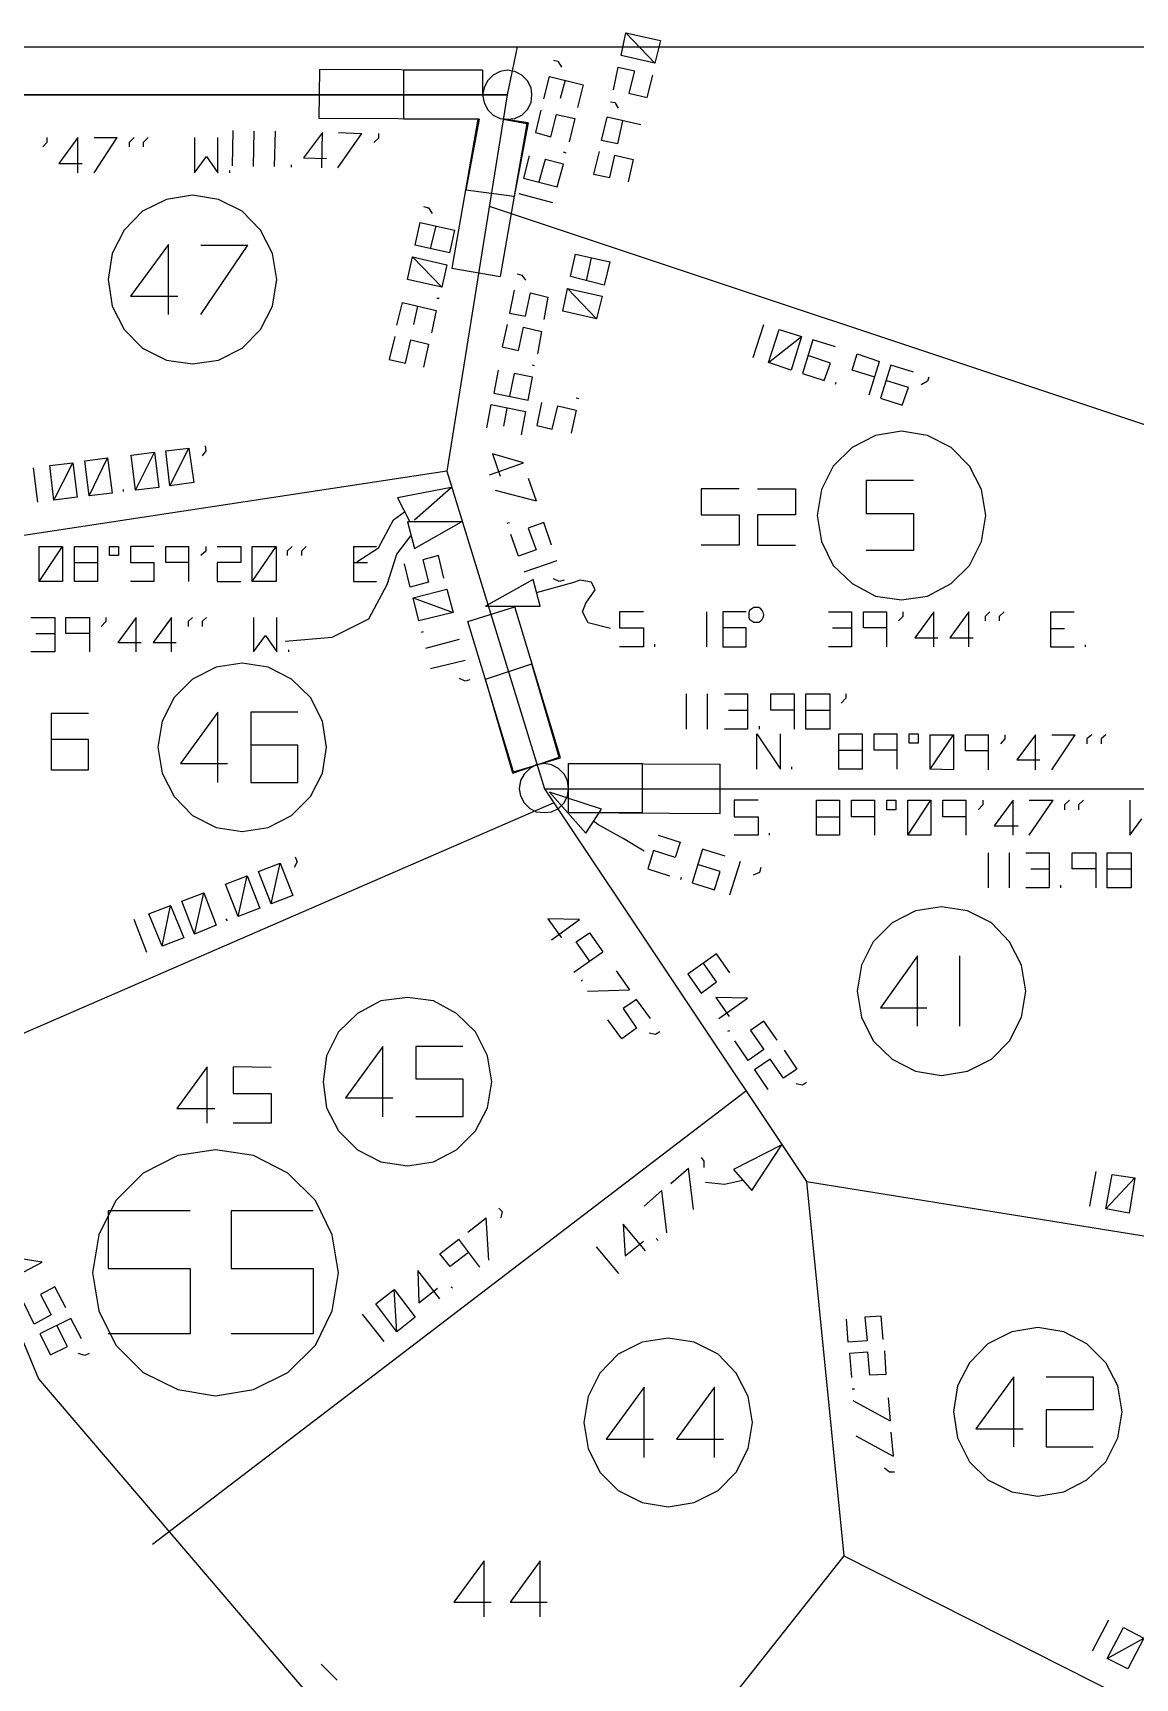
# Model space of a CAD drawing. Extents: x 1.49 to 9.44, y 2.38 to 6.36.
# Drawn here: x 2.299 to 3.867, y 4.013 to 6.355 of the extents above; entities that cross this region are included whole.
import ezdxf

# ---------------------------------------------------------------- set-up
doc = ezdxf.new("R2010")
doc.units = 0
doc.layers.get('0').update_dxf_attribs({"linetype": 'CONTINUOUS'})
for name, color, linetype in [('DIMENSIONS', 2, 'CONTINUOUS'), ('LOT-NOS', 1, 'CONTINUOUS'), ('LOTS', 3, 'CONTINUOUS'), ('PARCEL-NOS', 7, 'CONTINUOUS'), ('STREETS', 6, 'CONTINUOUS')]:
    doc.layers.add(name, color=color, linetype=linetype)

msp = doc.modelspace()

# ---------------------------------------------------------------- linework, layer by layer
msp.add_line((1.517, 6.335), (7.024, 6.335))
at = {"layer": 'DIMENSIONS'}
for p, q in [((3.136, 6.323), (3.143, 6.355)), ((3.143, 6.355), (3.192, 6.344)), ((3.184, 6.312), (3.143, 6.355)), ((3.192, 6.344), (3.184, 6.312)), ((3.04, 6.316), (3.046, 6.315)), ((3.046, 6.315), (3.051, 6.306)), ((3.125, 6.274), (3.132, 6.306)), ((3.132, 6.306), (3.155, 6.301)), ((3.184, 6.312), (3.136, 6.323)), ((3.155, 6.301), (3.147, 6.269)), ((3.026, 6.261), (3.034, 6.293)), ((3.034, 6.293), (3.082, 6.281)), ((3.05, 6.262), (3.057, 6.288)), ((3.082, 6.281), (3.074, 6.249)), ((3.173, 6.263), (3.181, 6.295)), ((3.121, 6.257), (3.127, 6.256)), ((3.127, 6.256), (3.132, 6.248)), ((3.147, 6.269), (3.173, 6.263)), ((3.022, 6.245), (3.014, 6.213)), ((3.036, 6.207), (3.044, 6.239)), ((3.044, 6.239), (3.07, 6.233)), ((3.07, 6.233), (3.062, 6.2)), ((3.108, 6.202), (3.116, 6.235)), ((3.164, 6.224), (3.116, 6.235)), ((3.138, 6.23), (3.131, 6.197)), ((2.583, 6.166), (2.584, 6.216)), ((2.613, 6.165), (2.614, 6.215)), ((2.643, 6.165), (2.644, 6.215)), ((2.711, 6.213), (2.684, 6.177)), ((2.71, 6.163), (2.711, 6.213)), ((2.733, 6.163), (2.767, 6.212)), ((2.734, 6.213), (2.767, 6.212)), ((2.791, 6.212), (2.791, 6.205)), ((3.014, 6.213), (3.036, 6.207)), ((2.319, 6.199), (2.313, 6.193)), ((2.319, 6.206), (2.319, 6.199)), ((2.363, 6.206), (2.336, 6.169)), ((2.363, 6.156), (2.363, 6.206)), ((2.386, 6.206), (2.419, 6.206)), ((2.386, 6.156), (2.419, 6.206)), ((2.443, 6.206), (2.436, 6.199)), ((2.436, 6.199), (2.436, 6.193)), ((2.463, 6.206), (2.456, 6.199)), ((2.456, 6.199), (2.456, 6.193)), ((2.529, 6.206), (2.529, 6.156)), ((2.562, 6.156), (2.562, 6.206)), ((2.791, 6.205), (2.784, 6.199)), ((3.058, 6.184), (3.054, 6.185)), ((3.105, 6.186), (3.097, 6.154)), ((3.131, 6.197), (3.108, 6.202)), ((2.336, 6.169), (2.369, 6.169)), ((2.529, 6.156), (2.546, 6.179)), ((2.546, 6.179), (2.562, 6.156)), ((2.667, 6.164), (2.667, 6.167)), ((2.684, 6.177), (2.717, 6.176)), ((3.005, 6.18), (2.997, 6.148)), ((3.028, 6.175), (3.019, 6.143)), ((3.054, 6.168), (3.028, 6.175)), ((3.045, 6.136), (3.054, 6.168)), ((3.12, 6.149), (3.127, 6.181)), ((3.127, 6.181), (3.153, 6.175)), ((3.153, 6.175), (3.146, 6.143)), ((2.579, 6.156), (2.579, 6.159)), ((2.997, 6.148), (3.045, 6.136)), ((3.097, 6.154), (3.12, 6.149)), ((3.039, 6.113), (2.991, 6.126)), ((2.855, 6.108), (2.862, 6.106)), ((2.862, 6.106), (2.867, 6.098)), ((2.843, 6.053), (2.85, 6.085)), ((2.85, 6.085), (2.899, 6.074)), ((2.865, 6.048), (2.873, 6.08)), ((2.899, 6.074), (2.892, 6.042)), ((2.892, 6.042), (2.843, 6.053)), ((2.832, 6.004), (2.839, 6.036)), ((2.839, 6.036), (2.888, 6.025)), ((2.881, 5.993), (2.839, 6.036)), ((2.888, 6.025), (2.881, 5.993)), ((3.064, 6.008), (3.071, 6.04)), ((3.071, 6.04), (3.12, 6.029)), ((3.087, 6.002), (3.094, 6.035)), ((3.12, 6.029), (3.112, 5.996)), ((2.881, 5.993), (2.832, 6.004)), ((2.988, 6.012), (2.995, 6.01)), ((2.995, 6.01), (3, 6.003)), ((3.112, 5.996), (3.064, 6.008)), ((2.877, 5.977), (2.874, 5.977)), ((2.984, 5.989), (2.977, 5.956)), ((3, 5.952), (3.007, 5.985)), ((3.007, 5.985), (3.032, 5.979)), ((3.032, 5.979), (3.026, 5.947)), ((3.053, 5.959), (3.06, 5.991)), ((3.06, 5.991), (3.109, 5.98)), ((3.101, 5.948), (3.06, 5.991)), ((3.109, 5.98), (3.101, 5.948)), ((2.817, 5.939), (2.825, 5.971)), ((2.825, 5.971), (2.873, 5.96)), ((2.841, 5.94), (2.847, 5.966)), ((2.873, 5.96), (2.866, 5.928)), ((2.977, 5.956), (3, 5.952)), ((3.101, 5.948), (3.053, 5.959)), ((2.974, 5.94), (2.967, 5.908)), ((2.99, 5.903), (2.997, 5.936)), ((2.997, 5.936), (3.023, 5.93)), ((3.023, 5.93), (3.017, 5.898)), ((3.324, 5.893), (3.339, 5.94)), ((3.346, 5.886), (3.361, 5.933)), ((3.361, 5.933), (3.393, 5.923)), ((2.814, 5.923), (2.806, 5.89)), ((2.829, 5.885), (2.837, 5.918)), ((2.837, 5.918), (2.862, 5.912)), ((2.862, 5.912), (2.855, 5.879)), ((2.967, 5.908), (2.99, 5.903)), ((3.346, 5.886), (3.393, 5.923)), ((3.393, 5.923), (3.378, 5.875)), ((3.409, 5.918), (3.394, 5.87)), ((3.441, 5.908), (3.409, 5.918)), ((2.806, 5.89), (2.829, 5.885)), ((3.013, 5.881), (3.01, 5.882)), ((3.378, 5.875), (3.346, 5.886)), ((3.434, 5.885), (3.402, 5.896)), ((3.425, 5.86), (3.434, 5.885)), ((3.465, 5.875), (3.472, 5.898)), ((3.472, 5.898), (3.504, 5.887)), ((3.489, 5.84), (3.504, 5.887)), ((3.52, 5.882), (3.505, 5.835)), ((3.552, 5.872), (3.52, 5.882)), ((2.961, 5.875), (2.955, 5.842)), ((2.984, 5.87), (2.977, 5.838)), ((3.01, 5.865), (2.984, 5.87)), ((3.004, 5.832), (3.01, 5.865)), ((3.394, 5.87), (3.425, 5.86)), ((3.441, 5.855), (3.442, 5.858)), ((3.497, 5.865), (3.465, 5.875)), ((3.545, 5.85), (3.513, 5.86)), ((3.572, 5.859), (3.563, 5.854)), ((3.574, 5.865), (3.572, 5.859)), ((2.955, 5.842), (3.004, 5.832)), ((3.076, 5.834), (3.072, 5.835)), ((3.505, 5.835), (3.536, 5.825)), ((3.536, 5.825), (3.545, 5.85)), ((2.945, 5.793), (2.951, 5.826)), ((2.951, 5.826), (3, 5.816)), ((2.969, 5.795), (2.974, 5.821)), ((3, 5.816), (2.994, 5.783)), ((3.023, 5.829), (3.016, 5.796)), ((3.038, 5.791), (3.046, 5.824)), ((3.046, 5.824), (3.072, 5.818)), ((3.072, 5.818), (3.065, 5.785)), ((3.016, 5.796), (3.038, 5.791)), ((2.488, 5.76), (2.521, 5.764)), ((2.494, 5.71), (2.521, 5.764)), ((2.521, 5.764), (2.528, 5.715)), ((2.544, 5.767), (2.545, 5.76)), ((2.323, 5.739), (2.356, 5.743)), ((2.329, 5.69), (2.323, 5.739)), ((2.329, 5.69), (2.356, 5.743)), ((2.356, 5.743), (2.362, 5.694)), ((2.373, 5.746), (2.405, 5.75)), ((2.379, 5.696), (2.373, 5.746)), ((2.379, 5.696), (2.405, 5.75)), ((2.405, 5.75), (2.412, 5.7)), ((2.439, 5.754), (2.472, 5.758)), ((2.445, 5.704), (2.439, 5.754)), ((2.445, 5.704), (2.472, 5.758)), ((2.472, 5.758), (2.478, 5.708)), ((2.494, 5.71), (2.488, 5.76)), ((2.545, 5.76), (2.54, 5.753)), ((2.949, 5.726), (2.997, 5.743)), ((2.997, 5.743), (2.953, 5.756)), ((2.953, 5.756), (2.964, 5.724)), ((2.306, 5.687), (2.3, 5.736)), ((2.528, 5.715), (2.494, 5.71)), ((3.004, 5.721), (3.015, 5.689)), ((2.362, 5.694), (2.329, 5.69)), ((2.412, 5.7), (2.379, 5.696)), ((2.428, 5.702), (2.428, 5.705)), ((2.478, 5.708), (2.445, 5.704)), ((2.894, 5.708), (2.818, 5.693)), ((2.818, 5.693), (2.835, 5.66)), ((2.842, 5.662), (2.894, 5.708)), ((2.957, 5.704), (3.015, 5.689)), ((2.812, 5.662), (2.828, 5.673)), ((2.791, 5.622), (2.812, 5.662)), ((2.909, 5.659), (2.832, 5.659)), ((2.832, 5.659), (2.842, 5.621)), ((2.842, 5.621), (2.909, 5.659)), ((2.974, 5.657), (2.977, 5.658)), ((3.026, 5.658), (3.004, 5.65)), ((3.004, 5.65), (3.015, 5.619)), ((3.037, 5.626), (3.026, 5.658)), ((2.308, 5.624), (2.341, 5.624)), ((2.308, 5.574), (2.308, 5.624)), ((2.308, 5.574), (2.341, 5.624)), ((2.341, 5.624), (2.341, 5.574)), ((2.358, 5.624), (2.391, 5.624)), ((2.358, 5.574), (2.358, 5.624)), ((2.391, 5.624), (2.391, 5.574)), ((2.408, 5.624), (2.421, 5.624)), ((2.408, 5.611), (2.408, 5.624)), ((2.421, 5.624), (2.421, 5.611)), ((2.471, 5.624), (2.438, 5.624)), ((2.438, 5.624), (2.438, 5.601)), ((2.488, 5.624), (2.521, 5.624)), ((2.488, 5.601), (2.488, 5.624)), ((2.521, 5.574), (2.521, 5.624)), ((2.545, 5.624), (2.545, 5.617)), ((2.561, 5.624), (2.595, 5.624)), ((2.595, 5.624), (2.595, 5.601)), ((2.611, 5.624), (2.645, 5.624)), ((2.611, 5.574), (2.611, 5.624)), ((2.611, 5.574), (2.645, 5.624)), ((2.645, 5.624), (2.645, 5.574)), ((2.668, 5.624), (2.661, 5.617)), ((2.688, 5.624), (2.681, 5.617)), ((2.755, 5.624), (2.788, 5.624)), ((2.755, 5.624), (2.755, 5.574)), ((2.76, 5.602), (2.791, 5.622)), ((2.817, 5.613), (2.837, 5.639)), ((2.99, 5.61), (2.979, 5.641)), ((2.358, 5.601), (2.391, 5.601)), ((2.421, 5.611), (2.408, 5.611)), ((2.438, 5.601), (2.471, 5.601)), ((2.471, 5.601), (2.471, 5.574)), ((2.521, 5.601), (2.488, 5.601)), ((2.545, 5.617), (2.538, 5.611)), ((2.595, 5.601), (2.561, 5.601)), ((2.561, 5.601), (2.561, 5.574)), ((2.661, 5.617), (2.661, 5.611)), ((2.681, 5.617), (2.681, 5.611)), ((2.755, 5.601), (2.775, 5.601)), ((2.803, 5.57), (2.817, 5.613)), ((2.836, 5.566), (2.828, 5.599)), ((2.876, 5.611), (2.854, 5.605)), ((2.854, 5.605), (2.862, 5.573)), ((2.884, 5.579), (2.876, 5.611)), ((3.015, 5.619), (2.99, 5.61)), ((2.998, 5.588), (3.045, 5.604)), ((2.341, 5.574), (2.308, 5.574)), ((2.391, 5.574), (2.358, 5.574)), ((2.471, 5.574), (2.438, 5.574)), ((2.561, 5.574), (2.595, 5.574)), ((2.645, 5.574), (2.611, 5.574)), ((2.755, 5.574), (2.788, 5.574)), ((2.805, 5.574), (2.805, 5.577)), ((3.011, 5.577), (2.943, 5.539)), ((3.021, 5.539), (3.011, 5.577)), ((3.048, 5.574), (3.04, 5.578)), ((3.055, 5.576), (3.048, 5.574)), ((3.078, 5.576), (3.067, 5.572)), ((3.094, 5.573), (3.078, 5.576)), ((2.777, 5.521), (2.803, 5.57)), ((2.862, 5.573), (2.836, 5.566)), ((2.84, 5.551), (2.888, 5.563)), ((2.848, 5.518), (2.84, 5.551)), ((2.84, 5.551), (2.897, 5.53)), ((2.888, 5.563), (2.897, 5.53)), ((3.067, 5.572), (3.015, 5.558)), ((3.086, 5.543), (3.099, 5.562)), ((3.099, 5.562), (3.094, 5.573)), ((2.897, 5.53), (2.848, 5.518)), ((2.943, 5.539), (3.021, 5.539)), ((3.081, 5.531), (3.086, 5.543)), ((3.089, 5.515), (3.081, 5.531)), ((3.168, 5.531), (3.134, 5.531)), ((3.134, 5.531), (3.134, 5.508)), ((3.258, 5.481), (3.258, 5.531)), ((3.314, 5.531), (3.281, 5.531)), ((3.281, 5.531), (3.281, 5.481)), ((3.319, 5.533), (3.318, 5.53)), ((3.318, 5.53), (3.318, 5.526)), ((3.322, 5.535), (3.319, 5.533)), ((3.325, 5.537), (3.322, 5.535)), ((3.328, 5.537), (3.325, 5.537)), ((3.332, 5.537), (3.328, 5.537)), ((3.335, 5.535), (3.332, 5.537)), ((3.337, 5.533), (3.335, 5.535)), ((3.338, 5.53), (3.337, 5.533)), ((3.339, 5.526), (3.338, 5.53)), ((3.431, 5.531), (3.464, 5.531)), ((3.464, 5.531), (3.464, 5.481)), ((3.481, 5.531), (3.514, 5.531)), ((3.481, 5.508), (3.481, 5.531)), ((3.514, 5.481), (3.514, 5.531)), ((3.537, 5.531), (3.537, 5.524)), ((3.581, 5.531), (3.554, 5.494)), ((3.581, 5.481), (3.581, 5.531)), ((3.631, 5.531), (3.604, 5.494)), ((3.631, 5.481), (3.631, 5.531)), ((3.661, 5.531), (3.654, 5.524)), ((3.681, 5.531), (3.674, 5.524)), ((3.747, 5.531), (3.781, 5.531)), ((3.747, 5.531), (3.747, 5.481)), ((2.296, 5.523), (2.33, 5.523)), ((2.33, 5.523), (2.33, 5.474)), ((2.346, 5.523), (2.38, 5.523)), ((2.346, 5.5), (2.346, 5.523)), ((2.38, 5.474), (2.38, 5.523)), ((2.403, 5.517), (2.396, 5.51)), ((2.403, 5.523), (2.403, 5.517)), ((2.446, 5.523), (2.42, 5.487)), ((2.446, 5.474), (2.446, 5.523)), ((2.496, 5.523), (2.47, 5.487)), ((2.496, 5.474), (2.496, 5.523)), ((2.526, 5.523), (2.52, 5.517)), ((2.52, 5.517), (2.52, 5.51)), ((2.546, 5.523), (2.54, 5.517)), ((2.54, 5.517), (2.54, 5.51)), ((2.613, 5.523), (2.613, 5.474)), ((2.646, 5.474), (2.646, 5.523)), ((2.725, 5.495), (2.777, 5.521)), ((3.121, 5.507), (3.089, 5.515)), ((3.134, 5.508), (3.168, 5.508)), ((3.168, 5.508), (3.168, 5.481)), ((3.314, 5.508), (3.281, 5.508)), ((3.314, 5.481), (3.314, 5.508)), ((3.318, 5.526), (3.318, 5.523)), ((3.318, 5.523), (3.319, 5.52)), ((3.319, 5.52), (3.322, 5.518)), ((3.322, 5.518), (3.325, 5.516)), ((3.325, 5.516), (3.328, 5.516)), ((3.328, 5.516), (3.332, 5.516)), ((3.332, 5.516), (3.335, 5.518)), ((3.335, 5.518), (3.337, 5.52)), ((3.337, 5.52), (3.338, 5.523)), ((3.338, 5.523), (3.339, 5.526)), ((3.339, 5.526), (3.339, 5.526)), ((3.437, 5.508), (3.464, 5.508)), ((3.514, 5.508), (3.481, 5.508)), ((3.537, 5.524), (3.531, 5.518)), ((3.654, 5.524), (3.654, 5.518)), ((3.674, 5.524), (3.674, 5.518)), ((3.747, 5.507), (3.767, 5.507)), ((2.303, 5.5), (2.33, 5.5)), ((2.38, 5.5), (2.346, 5.5)), ((2.42, 5.487), (2.453, 5.487)), ((2.47, 5.487), (2.503, 5.487)), ((2.613, 5.474), (2.63, 5.497)), ((2.63, 5.497), (2.646, 5.474)), ((2.658, 5.489), (2.725, 5.495)), ((2.852, 5.502), (2.855, 5.503)), ((2.858, 5.479), (2.906, 5.492)), ((3.168, 5.481), (3.134, 5.481)), ((3.184, 5.481), (3.184, 5.485)), ((3.281, 5.481), (3.314, 5.481)), ((3.464, 5.481), (3.431, 5.481)), ((3.554, 5.494), (3.587, 5.494)), ((3.604, 5.494), (3.637, 5.494)), ((3.747, 5.481), (3.781, 5.481)), ((3.797, 5.481), (3.797, 5.484)), ((2.33, 5.474), (2.296, 5.474)), ((2.663, 5.474), (2.663, 5.477)), ((2.865, 5.45), (2.914, 5.462)), ((2.914, 5.432), (2.906, 5.436)), ((2.921, 5.434), (2.914, 5.432)), ((3.229, 5.364), (3.229, 5.414)), ((3.259, 5.364), (3.259, 5.414)), ((3.283, 5.414), (3.316, 5.414)), ((3.316, 5.414), (3.316, 5.364)), ((3.349, 5.414), (3.383, 5.414)), ((3.349, 5.391), (3.349, 5.414)), ((3.383, 5.364), (3.383, 5.414)), ((3.399, 5.414), (3.433, 5.414)), ((3.399, 5.364), (3.399, 5.414)), ((3.433, 5.414), (3.433, 5.364)), ((3.456, 5.414), (3.456, 5.408)), ((3.289, 5.391), (3.316, 5.391)), ((3.383, 5.391), (3.349, 5.391)), ((3.399, 5.391), (3.433, 5.391)), ((3.456, 5.408), (3.449, 5.401)), ((3.316, 5.364), (3.283, 5.364)), ((3.333, 5.364), (3.333, 5.368)), ((3.433, 5.364), (3.399, 5.364)), ((3.329, 5.307), (3.329, 5.357)), ((3.329, 5.357), (3.363, 5.307)), ((3.363, 5.307), (3.363, 5.357)), ((3.446, 5.357), (3.479, 5.357)), ((3.446, 5.307), (3.446, 5.357)), ((3.479, 5.357), (3.479, 5.307)), ((3.496, 5.357), (3.529, 5.357)), ((3.496, 5.334), (3.496, 5.357)), ((3.529, 5.307), (3.529, 5.357)), ((3.546, 5.357), (3.559, 5.357)), ((3.546, 5.344), (3.546, 5.357)), ((3.559, 5.344), (3.546, 5.344)), ((3.559, 5.357), (3.559, 5.344)), ((3.576, 5.356), (3.609, 5.356)), ((3.576, 5.307), (3.576, 5.356)), ((3.576, 5.307), (3.609, 5.356)), ((3.609, 5.356), (3.609, 5.306)), ((3.626, 5.356), (3.659, 5.356)), ((3.626, 5.333), (3.626, 5.356)), ((3.659, 5.306), (3.659, 5.356)), ((3.682, 5.35), (3.676, 5.343)), ((3.682, 5.356), (3.682, 5.35)), ((3.726, 5.356), (3.699, 5.32)), ((3.726, 5.306), (3.726, 5.356)), ((3.749, 5.356), (3.782, 5.356)), ((3.749, 5.306), (3.782, 5.356)), ((3.806, 5.356), (3.799, 5.35)), ((3.799, 5.35), (3.799, 5.343)), ((3.826, 5.356), (3.819, 5.35)), ((3.819, 5.35), (3.819, 5.343)), ((3.446, 5.334), (3.479, 5.334)), ((3.529, 5.334), (3.496, 5.334)), ((3.659, 5.333), (3.626, 5.333)), ((3.699, 5.32), (3.732, 5.32)), ((3.379, 5.307), (3.379, 5.31)), ((3.479, 5.307), (3.446, 5.307)), ((3.609, 5.306), (3.576, 5.307)), ((3.331, 5.263), (3.297, 5.263)), ((3.297, 5.263), (3.297, 5.239)), ((3.414, 5.263), (3.447, 5.263)), ((3.414, 5.213), (3.414, 5.263)), ((3.447, 5.263), (3.447, 5.213)), ((3.464, 5.263), (3.497, 5.263)), ((3.464, 5.239), (3.464, 5.263)), ((3.497, 5.213), (3.497, 5.263)), ((3.514, 5.263), (3.527, 5.263)), ((3.514, 5.249), (3.514, 5.263)), ((3.527, 5.249), (3.514, 5.249)), ((3.527, 5.263), (3.527, 5.249)), ((3.544, 5.263), (3.577, 5.263)), ((3.544, 5.213), (3.544, 5.263)), ((3.544, 5.213), (3.577, 5.263)), ((3.577, 5.263), (3.577, 5.213)), ((3.594, 5.263), (3.627, 5.263)), ((3.594, 5.239), (3.594, 5.263)), ((3.627, 5.213), (3.627, 5.263)), ((3.651, 5.256), (3.644, 5.249)), ((3.651, 5.263), (3.651, 5.256)), ((3.694, 5.263), (3.667, 5.226)), ((3.694, 5.213), (3.694, 5.263)), ((3.717, 5.263), (3.751, 5.263)), ((3.717, 5.213), (3.751, 5.263)), ((3.774, 5.263), (3.767, 5.256)), ((3.767, 5.256), (3.767, 5.249)), ((3.794, 5.263), (3.787, 5.256)), ((3.787, 5.256), (3.787, 5.249)), ((3.86, 5.263), (3.86, 5.213)), ((3.103, 5.228), (3.097, 5.233)), ((3.139, 5.208), (3.103, 5.228)), ((3.297, 5.239), (3.331, 5.239)), ((3.331, 5.239), (3.331, 5.213)), ((3.414, 5.239), (3.447, 5.239)), ((3.497, 5.239), (3.464, 5.239)), ((3.627, 5.239), (3.594, 5.239)), ((3.667, 5.226), (3.701, 5.226)), ((3.86, 5.213), (3.877, 5.236)), ((3.169, 5.19), (3.139, 5.208)), ((3.189, 5.213), (3.22, 5.203)), ((3.22, 5.203), (3.213, 5.181)), ((3.331, 5.213), (3.297, 5.213)), ((3.347, 5.213), (3.347, 5.216)), ((3.447, 5.213), (3.414, 5.213)), ((3.577, 5.213), (3.544, 5.213)), ((2.672, 5.182), (2.675, 5.175)), ((3.182, 5.191), (3.174, 5.165)), ((3.213, 5.181), (3.182, 5.191)), ((3.252, 5.193), (3.237, 5.145)), ((3.284, 5.183), (3.252, 5.193)), ((3.291, 5.128), (3.306, 5.176)), ((3.659, 5.138), (3.659, 5.188)), ((3.689, 5.138), (3.689, 5.188)), ((3.712, 5.188), (3.745, 5.188)), ((3.745, 5.188), (3.745, 5.138)), ((3.778, 5.188), (3.812, 5.188)), ((3.778, 5.165), (3.778, 5.188)), ((3.812, 5.138), (3.812, 5.188)), ((3.828, 5.188), (3.862, 5.188)), ((3.828, 5.138), (3.828, 5.188)), ((3.862, 5.188), (3.862, 5.138)), ((2.573, 5.143), (2.604, 5.155)), ((2.591, 5.097), (2.604, 5.155)), ((2.604, 5.155), (2.622, 5.109)), ((2.62, 5.161), (2.651, 5.173)), ((2.638, 5.115), (2.62, 5.161)), ((2.638, 5.115), (2.651, 5.173)), ((2.651, 5.173), (2.669, 5.127)), ((2.675, 5.175), (2.671, 5.167)), ((3.174, 5.165), (3.205, 5.155)), ((3.221, 5.15), (3.222, 5.153)), ((3.277, 5.161), (3.245, 5.171)), ((3.269, 5.135), (3.277, 5.161)), ((3.333, 5.16), (3.324, 5.156)), ((3.335, 5.167), (3.333, 5.16)), ((3.719, 5.165), (3.745, 5.165)), ((3.812, 5.165), (3.778, 5.165)), ((3.828, 5.165), (3.862, 5.165)), ((2.511, 5.119), (2.542, 5.131)), ((2.529, 5.072), (2.542, 5.131)), ((2.542, 5.131), (2.56, 5.085)), ((2.591, 5.097), (2.573, 5.143)), ((3.237, 5.145), (3.269, 5.135)), ((3.745, 5.138), (3.712, 5.138)), ((3.762, 5.138), (3.762, 5.142)), ((3.862, 5.138), (3.828, 5.138)), ((2.464, 5.101), (2.495, 5.113)), ((2.483, 5.055), (2.495, 5.113)), ((2.495, 5.113), (2.514, 5.067)), ((2.529, 5.072), (2.511, 5.119)), ((2.622, 5.109), (2.591, 5.097)), ((2.669, 5.127), (2.638, 5.115)), ((2.461, 5.046), (2.443, 5.093)), ((2.483, 5.055), (2.464, 5.101)), ((2.56, 5.085), (2.529, 5.072)), ((2.576, 5.091), (2.574, 5.094)), ((3.077, 5.093), (3.032, 5.094)), ((3.032, 5.094), (3.051, 5.067)), ((3.037, 5.064), (3.077, 5.093)), ((2.514, 5.067), (2.483, 5.055)), ((3.072, 5.061), (3.091, 5.074)), ((3.091, 5.034), (3.072, 5.061)), ((3.091, 5.074), (3.11, 5.047)), ((3.069, 5.018), (3.11, 5.047)), ((3.272, 5.044), (3.231, 5.015)), ((3.291, 5.017), (3.272, 5.044)), ((3.129, 5.02), (3.148, 4.993)), ((3.231, 5.015), (3.25, 4.988)), ((3.272, 5.004), (3.253, 5.031)), ((3.079, 5.005), (3.081, 5.007)), ((3.088, 4.991), (3.148, 4.993)), ((3.25, 4.988), (3.272, 5.004)), ((3.158, 4.979), (3.139, 4.966)), ((3.139, 4.966), (3.158, 4.938)), ((3.178, 4.952), (3.158, 4.979)), ((3.316, 4.981), (3.271, 4.982)), ((3.271, 4.982), (3.29, 4.955)), ((3.275, 4.952), (3.316, 4.981)), ((3.137, 4.923), (3.117, 4.95)), ((3.339, 4.948), (3.32, 4.935)), ((3.358, 4.921), (3.339, 4.948)), ((3.158, 4.938), (3.137, 4.923)), ((3.185, 4.929), (3.176, 4.931)), ((3.191, 4.933), (3.185, 4.929)), ((3.288, 4.934), (3.291, 4.935)), ((3.317, 4.892), (3.298, 4.92)), ((3.32, 4.935), (3.339, 4.908)), ((3.339, 4.908), (3.317, 4.892)), ((3.368, 4.907), (3.386, 4.88)), ((3.348, 4.894), (3.326, 4.879)), ((3.326, 4.879), (3.345, 4.851)), ((3.367, 4.867), (3.348, 4.894)), ((3.386, 4.88), (3.367, 4.867)), ((3.394, 4.857), (3.385, 4.859)), ((3.4, 4.861), (3.394, 4.857)), ((3.365, 4.772), (3.296, 4.737)), ((3.322, 4.707), (3.365, 4.772)), ((3.207, 4.717), (3.232, 4.739)), ((3.239, 4.68), (3.232, 4.739)), ((3.25, 4.754), (3.254, 4.749)), ((3.254, 4.749), (3.254, 4.74)), ((3.296, 4.737), (3.322, 4.707)), ((3.803, 4.685), (3.812, 4.734)), ((3.256, 4.719), (3.283, 4.716)), ((3.283, 4.716), (3.309, 4.722)), ((3.826, 4.681), (3.835, 4.73)), ((3.826, 4.681), (3.867, 4.725)), ((3.835, 4.73), (3.867, 4.725)), ((3.867, 4.725), (3.859, 4.675)), ((3.169, 4.685), (3.194, 4.707)), ((3.201, 4.647), (3.194, 4.707)), ((2.918, 4.648), (2.944, 4.668)), ((2.948, 4.608), (2.944, 4.668)), ((2.962, 4.682), (2.967, 4.677)), ((2.967, 4.677), (2.965, 4.668)), ((3.859, 4.675), (3.826, 4.681)), ((2.878, 4.617), (2.905, 4.638)), ((2.935, 4.598), (2.905, 4.638)), ((3.171, 4.621), (3.139, 4.659)), ((3.139, 4.659), (3.142, 4.614)), ((3.189, 4.636), (3.186, 4.639)), ((2.893, 4.599), (2.878, 4.617)), ((2.919, 4.619), (2.893, 4.599)), ((3.133, 4.589), (3.101, 4.627)), ((3.142, 4.614), (3.168, 4.635)), ((2.312, 4.605), (2.267, 4.612)), ((2.268, 4.582), (2.312, 4.605)), ((2.878, 4.553), (2.847, 4.593)), ((2.847, 4.593), (2.848, 4.547)), ((2.33, 4.57), (2.31, 4.559)), ((2.346, 4.54), (2.33, 4.57)), ((2.848, 4.547), (2.875, 4.568)), ((2.896, 4.568), (2.894, 4.57)), ((2.301, 4.517), (2.286, 4.547)), ((2.31, 4.559), (2.325, 4.53)), ((2.787, 4.546), (2.813, 4.566)), ((2.817, 4.506), (2.787, 4.546)), ((2.813, 4.566), (2.843, 4.527)), ((2.817, 4.506), (2.813, 4.566)), ((2.325, 4.53), (2.301, 4.517)), ((2.353, 4.525), (2.309, 4.503)), ((2.368, 4.496), (2.353, 4.525)), ((2.799, 4.492), (2.768, 4.531)), ((2.843, 4.527), (2.817, 4.506)), ((3.459, 4.491), (3.457, 4.524)), ((3.506, 4.528), (3.483, 4.527)), ((3.483, 4.527), (3.486, 4.493)), ((3.509, 4.495), (3.506, 4.528)), ((2.309, 4.503), (2.324, 4.473)), ((2.348, 4.485), (2.333, 4.515)), ((2.324, 4.473), (2.348, 4.485)), ((2.373, 4.472), (2.364, 4.475)), ((2.379, 4.475), (2.373, 4.472)), ((3.486, 4.493), (3.459, 4.491)), ((3.487, 4.477), (3.461, 4.475)), ((3.461, 4.475), (3.464, 4.441)), ((3.49, 4.444), (3.487, 4.477)), ((3.511, 4.479), (3.513, 4.445)), ((3.513, 4.445), (3.49, 4.444)), ((3.465, 4.425), (3.468, 4.425)), ((3.466, 4.408), (3.519, 4.379)), ((3.516, 4.412), (3.519, 4.379)), ((3.47, 4.358), (3.523, 4.329)), ((3.52, 4.363), (3.523, 4.329)), ((3.518, 4.306), (3.511, 4.312)), ((3.525, 4.306), (3.518, 4.306)), ((3.807, 4.052), (3.83, 4.096)), ((3.828, 4.041), (3.851, 4.085)), ((3.851, 4.085), (3.88, 4.07)), ((3.828, 4.041), (3.88, 4.07)), ((3.88, 4.07), (3.857, 4.026)), ((2.709, 4.033), (2.732, 4.01)), ((3.857, 4.026), (3.828, 4.041))]:
    msp.add_line(p, q, dxfattribs=at)
at = {"layer": 'LOT-NOS'}
for p, q in [((3.304, 5.706), (3.25, 5.706)), ((3.25, 5.706), (3.25, 5.669)), ((3.33, 5.706), (3.384, 5.706)), ((3.384, 5.706), (3.384, 5.669)), ((3.25, 5.669), (3.304, 5.669)), ((3.304, 5.669), (3.304, 5.626)), ((3.384, 5.669), (3.33, 5.669)), ((3.33, 5.669), (3.33, 5.626)), ((3.304, 5.626), (3.25, 5.626)), ((3.33, 5.626), (3.384, 5.626)), ((2.378, 5.386), (2.325, 5.386)), ((2.325, 5.386), (2.325, 5.306)), ((2.378, 5.349), (2.325, 5.349)), ((2.378, 5.306), (2.378, 5.349)), ((2.325, 5.306), (2.378, 5.306)), ((2.547, 4.883), (2.504, 4.824)), ((2.547, 4.803), (2.547, 4.883)), ((2.638, 4.882), (2.584, 4.883)), ((2.584, 4.883), (2.584, 4.845)), ((2.584, 4.845), (2.638, 4.845)), ((2.638, 4.845), (2.638, 4.803)), ((2.504, 4.824), (2.558, 4.824)), ((2.638, 4.803), (2.584, 4.803)), ((2.941, 4.18), (2.898, 4.121)), ((2.941, 4.1), (2.941, 4.18)), ((3.021, 4.18), (2.978, 4.121)), ((3.021, 4.1), (3.021, 4.18)), ((2.898, 4.121), (2.951, 4.121)), ((2.978, 4.121), (3.031, 4.121))]:
    msp.add_line(p, q, dxfattribs=at)
at = {"layer": 'LOTS'}
for p, q in [((1.932, 6.266), (2.974, 6.267)), ((2.974, 6.267), (2.888, 5.731)), ((3.993, 5.76), (2.949, 6.108)), ((2.888, 5.731), (1.896, 5.58)), ((2.888, 5.731), (3.027, 5.279)), ((3.027, 5.279), (3.4, 4.72)), ((3.027, 5.279), (4.163, 5.279)), ((3.108, 5.25), (3.034, 5.274)), ((3.034, 5.274), (3.086, 5.216)), ((2.099, 4.85), (3.04, 5.259)), ((3.086, 5.216), (3.108, 5.25)), ((3.313, 4.848), (2.469, 4.203)), ((2.505, 4.757), (2.456, 4.732)), ((2.559, 4.765), (2.505, 4.757)), ((2.613, 4.757), (2.559, 4.765)), ((2.662, 4.732), (2.613, 4.757)), ((2.456, 4.732), (2.417, 4.693)), ((2.701, 4.693), (2.662, 4.732)), ((3.4, 4.72), (4.388, 4.561)), ((3.4, 4.72), (3.453, 4.187)), ((2.417, 4.693), (2.393, 4.644)), ((2.725, 4.644), (2.701, 4.693)), ((2.523, 4.678), (2.406, 4.678)), ((2.406, 4.678), (2.406, 4.596)), ((2.698, 4.678), (2.581, 4.678)), ((2.581, 4.678), (2.581, 4.596)), ((2.393, 4.644), (2.384, 4.59)), ((2.734, 4.59), (2.725, 4.644)), ((2.406, 4.596), (2.523, 4.596)), ((2.523, 4.596), (2.523, 4.503)), ((2.581, 4.596), (2.698, 4.596)), ((2.698, 4.596), (2.698, 4.503)), ((2.384, 4.59), (2.393, 4.536)), ((2.725, 4.536), (2.734, 4.59)), ((2.734, 4.59), (2.734, 4.59)), ((2.393, 4.536), (2.417, 4.487)), ((2.701, 4.487), (2.725, 4.536)), ((2.523, 4.503), (2.406, 4.503)), ((2.698, 4.503), (2.581, 4.503)), ((2.417, 4.487), (2.456, 4.448)), ((2.662, 4.448), (2.701, 4.487)), ((2.456, 4.448), (2.505, 4.424)), ((2.613, 4.424), (2.662, 4.448)), ((2.505, 4.424), (2.559, 4.415)), ((2.559, 4.415), (2.613, 4.424)), ((3.453, 4.187), (3.019, 3.639)), ((3.453, 4.187), (4.35, 3.734))]:
    msp.add_line(p, q, dxfattribs=at)
at = {"layer": 'PARCEL-NOS'}
for p, q in [((2.489, 6.118), (2.455, 6.101)), ((2.526, 6.124), (2.489, 6.118)), ((2.563, 6.118), (2.526, 6.124)), ((2.597, 6.101), (2.563, 6.118)), ((2.455, 6.101), (2.429, 6.074)), ((2.623, 6.074), (2.597, 6.101)), ((2.429, 6.074), (2.412, 6.041)), ((2.64, 6.041), (2.623, 6.074)), ((2.492, 6.054), (2.438, 5.98)), ((2.492, 5.954), (2.492, 6.054)), ((2.538, 6.053), (2.605, 6.053)), ((2.538, 5.954), (2.605, 6.053)), ((2.412, 6.041), (2.406, 6.004)), ((2.646, 6.004), (2.64, 6.041)), ((2.406, 6.004), (2.412, 5.966)), ((2.64, 5.966), (2.646, 6.004)), ((2.646, 6.004), (2.646, 6.004)), ((2.438, 5.98), (2.505, 5.98)), ((2.412, 5.966), (2.429, 5.933)), ((2.623, 5.933), (2.64, 5.966)), ((2.429, 5.933), (2.455, 5.906)), ((2.597, 5.906), (2.623, 5.933)), ((2.455, 5.906), (2.489, 5.889)), ((2.563, 5.889), (2.597, 5.906)), ((2.489, 5.889), (2.526, 5.884)), ((2.526, 5.884), (2.563, 5.889)), ((3.535, 5.788), (3.498, 5.782)), ((3.572, 5.782), (3.535, 5.788)), ((3.465, 5.765), (3.438, 5.738)), ((3.498, 5.782), (3.465, 5.765)), ((3.606, 5.765), (3.572, 5.782)), ((3.632, 5.738), (3.606, 5.765)), ((3.438, 5.738), (3.421, 5.705)), ((3.649, 5.705), (3.632, 5.738)), ((3.552, 5.718), (3.485, 5.718)), ((3.485, 5.718), (3.485, 5.671)), ((3.421, 5.705), (3.415, 5.668)), ((3.655, 5.668), (3.649, 5.705)), ((3.415, 5.668), (3.421, 5.631)), ((3.485, 5.671), (3.552, 5.671)), ((3.552, 5.671), (3.552, 5.618)), ((3.649, 5.631), (3.655, 5.668)), ((3.655, 5.668), (3.655, 5.668)), ((3.421, 5.631), (3.438, 5.597)), ((3.632, 5.597), (3.649, 5.631)), ((3.552, 5.618), (3.485, 5.618)), ((3.438, 5.597), (3.465, 5.571)), ((3.606, 5.571), (3.632, 5.597)), ((3.465, 5.571), (3.498, 5.553)), ((3.498, 5.553), (3.535, 5.548)), ((3.535, 5.548), (3.572, 5.553)), ((3.572, 5.553), (3.606, 5.571)), ((2.597, 5.458), (2.56, 5.452)), ((2.634, 5.452), (2.597, 5.458)), ((2.526, 5.435), (2.5, 5.409)), ((2.56, 5.452), (2.526, 5.435)), ((2.667, 5.435), (2.634, 5.452)), ((2.694, 5.409), (2.667, 5.435)), ((2.5, 5.409), (2.483, 5.375)), ((2.562, 5.388), (2.509, 5.315)), ((2.562, 5.288), (2.562, 5.388)), ((2.676, 5.388), (2.609, 5.388)), ((2.609, 5.388), (2.609, 5.288)), ((2.711, 5.375), (2.694, 5.409)), ((2.483, 5.375), (2.477, 5.338)), ((2.717, 5.338), (2.711, 5.375)), ((2.676, 5.341), (2.609, 5.341)), ((2.676, 5.288), (2.676, 5.341)), ((2.477, 5.338), (2.483, 5.301)), ((2.711, 5.301), (2.717, 5.338)), ((2.717, 5.338), (2.717, 5.338)), ((2.483, 5.301), (2.5, 5.268)), ((2.509, 5.315), (2.576, 5.315)), ((2.694, 5.268), (2.711, 5.301)), ((2.609, 5.288), (2.676, 5.288)), ((2.5, 5.268), (2.526, 5.241)), ((2.667, 5.241), (2.694, 5.268)), ((2.526, 5.241), (2.56, 5.224)), ((2.56, 5.224), (2.597, 5.218)), ((2.597, 5.218), (2.634, 5.224)), ((2.634, 5.224), (2.667, 5.241)), ((3.592, 5.111), (3.555, 5.105)), ((3.629, 5.105), (3.592, 5.111)), ((3.522, 5.088), (3.495, 5.061)), ((3.555, 5.105), (3.522, 5.088)), ((3.663, 5.088), (3.629, 5.105)), ((3.689, 5.061), (3.663, 5.088)), ((3.495, 5.061), (3.478, 5.028)), ((3.706, 5.028), (3.689, 5.061)), ((3.558, 5.041), (3.505, 4.967)), ((3.558, 4.941), (3.558, 5.041)), ((3.618, 4.941), (3.618, 5.041)), ((3.478, 5.028), (3.472, 4.991)), ((3.712, 4.991), (3.706, 5.028)), ((3.472, 4.991), (3.478, 4.954)), ((3.706, 4.954), (3.712, 4.991)), ((3.712, 4.991), (3.712, 4.991)), ((2.794, 4.977), (2.761, 4.959)), ((2.832, 4.982), (2.794, 4.977)), ((2.869, 4.977), (2.832, 4.982)), ((2.902, 4.959), (2.869, 4.977)), ((3.505, 4.967), (3.571, 4.967)), ((2.761, 4.959), (2.734, 4.933)), ((2.929, 4.933), (2.902, 4.959)), ((3.478, 4.954), (3.495, 4.92)), ((3.689, 4.92), (3.706, 4.954)), ((2.734, 4.933), (2.717, 4.899)), ((2.946, 4.899), (2.929, 4.933)), ((3.495, 4.92), (3.522, 4.894)), ((3.663, 4.894), (3.689, 4.92)), ((2.717, 4.899), (2.712, 4.862)), ((2.797, 4.912), (2.744, 4.839)), ((2.797, 4.812), (2.797, 4.912)), ((2.911, 4.912), (2.844, 4.912)), ((2.844, 4.912), (2.844, 4.866)), ((2.952, 4.862), (2.946, 4.899)), ((3.522, 4.894), (3.555, 4.877)), ((3.555, 4.877), (3.592, 4.871)), ((3.592, 4.871), (3.629, 4.877)), ((3.629, 4.877), (3.663, 4.894)), ((2.712, 4.862), (2.717, 4.825)), ((2.844, 4.866), (2.911, 4.866)), ((2.911, 4.866), (2.911, 4.812)), ((2.946, 4.825), (2.952, 4.862)), ((2.952, 4.862), (2.952, 4.862)), ((2.717, 4.825), (2.734, 4.792)), ((2.744, 4.839), (2.811, 4.839)), ((2.929, 4.792), (2.946, 4.825)), ((2.911, 4.812), (2.844, 4.812)), ((2.734, 4.792), (2.761, 4.765)), ((2.902, 4.765), (2.929, 4.792)), ((2.761, 4.765), (2.794, 4.748)), ((2.869, 4.748), (2.902, 4.765)), ((2.794, 4.748), (2.832, 4.742)), ((2.832, 4.742), (2.869, 4.748)), ((3.203, 4.497), (3.166, 4.491)), ((3.24, 4.491), (3.203, 4.497)), ((3.692, 4.506), (3.658, 4.489)), ((3.729, 4.512), (3.692, 4.506)), ((3.766, 4.506), (3.729, 4.512)), ((3.799, 4.489), (3.766, 4.506)), ((3.132, 4.474), (3.106, 4.447)), ((3.166, 4.491), (3.132, 4.474)), ((3.274, 4.474), (3.24, 4.491)), ((3.3, 4.447), (3.274, 4.474)), ((3.658, 4.489), (3.632, 4.462)), ((3.826, 4.462), (3.799, 4.489)), ((3.632, 4.462), (3.615, 4.429)), ((3.843, 4.429), (3.826, 4.462)), ((3.106, 4.447), (3.089, 4.414)), ((3.169, 4.427), (3.115, 4.353)), ((3.169, 4.327), (3.169, 4.427)), ((3.269, 4.427), (3.215, 4.353)), ((3.269, 4.327), (3.269, 4.427)), ((3.317, 4.414), (3.3, 4.447)), ((3.615, 4.429), (3.609, 4.392)), ((3.695, 4.442), (3.641, 4.368)), ((3.695, 4.342), (3.695, 4.442)), ((3.741, 4.442), (3.808, 4.442)), ((3.808, 4.442), (3.808, 4.395)), ((3.849, 4.392), (3.843, 4.429)), ((3.089, 4.414), (3.083, 4.377)), ((3.323, 4.377), (3.317, 4.414)), ((3.609, 4.392), (3.615, 4.355)), ((3.808, 4.395), (3.741, 4.395)), ((3.741, 4.395), (3.741, 4.342)), ((3.843, 4.355), (3.849, 4.392)), ((3.849, 4.392), (3.849, 4.392)), ((3.083, 4.377), (3.089, 4.34)), ((3.317, 4.34), (3.323, 4.377)), ((3.323, 4.377), (3.323, 4.377)), ((3.641, 4.368), (3.708, 4.368)), ((3.089, 4.34), (3.106, 4.306)), ((3.115, 4.353), (3.182, 4.353)), ((3.215, 4.353), (3.282, 4.353)), ((3.3, 4.306), (3.317, 4.34)), ((3.615, 4.355), (3.632, 4.321)), ((3.741, 4.342), (3.808, 4.342)), ((3.826, 4.321), (3.843, 4.355)), ((3.632, 4.321), (3.658, 4.295)), ((3.799, 4.295), (3.826, 4.321)), ((3.106, 4.306), (3.132, 4.28)), ((3.274, 4.28), (3.3, 4.306)), ((3.658, 4.295), (3.692, 4.278)), ((3.766, 4.278), (3.799, 4.295)), ((3.132, 4.28), (3.166, 4.263)), ((3.166, 4.263), (3.203, 4.257)), ((3.203, 4.257), (3.24, 4.263)), ((3.24, 4.263), (3.274, 4.28)), ((3.692, 4.278), (3.729, 4.272)), ((3.729, 4.272), (3.766, 4.278))]:
    msp.add_line(p, q, dxfattribs=at)
at = {"layer": 'STREETS'}
for p, q in [((2.988, 6.335), (2.974, 6.267)), ((2.707, 6.303), (2.706, 6.233)), ((2.939, 6.302), (2.707, 6.303)), ((2.939, 6.302), (2.827, 6.302)), ((2.827, 6.232), (2.827, 6.302)), ((2.939, 6.302), (2.939, 6.267)), ((2.939, 6.302), (2.939, 6.267)), ((2.964, 6.3), (2.954, 6.295)), ((2.964, 6.3), (2.954, 6.295)), ((2.974, 6.302), (2.964, 6.3)), ((2.974, 6.302), (2.964, 6.3)), ((2.985, 6.3), (2.974, 6.302)), ((2.985, 6.3), (2.974, 6.302)), ((2.995, 6.295), (2.985, 6.3)), ((2.995, 6.295), (2.985, 6.3)), ((2.941, 6.277), (2.939, 6.267)), ((2.941, 6.277), (2.939, 6.267)), ((2.946, 6.287), (2.941, 6.277)), ((2.946, 6.287), (2.941, 6.277)), ((2.954, 6.295), (2.946, 6.287)), ((2.954, 6.295), (2.946, 6.287)), ((3.003, 6.287), (2.995, 6.295)), ((3.003, 6.287), (2.995, 6.295)), ((3.008, 6.277), (3.003, 6.287)), ((3.008, 6.277), (3.003, 6.287)), ((3.009, 6.267), (3.008, 6.277)), ((3.009, 6.267), (3.008, 6.277)), ((2.974, 6.267), (1.868, 6.267)), ((2.974, 6.267), (2.888, 5.731)), ((2.939, 6.267), (2.941, 6.256)), ((2.939, 6.267), (2.941, 6.256)), ((2.941, 6.256), (2.946, 6.246)), ((2.941, 6.256), (2.946, 6.246)), ((3.003, 6.246), (3.008, 6.256)), ((3.003, 6.246), (3.008, 6.256)), ((3.008, 6.256), (3.009, 6.267)), ((3.008, 6.256), (3.009, 6.267)), ((3.009, 6.267), (3.009, 6.267)), ((3.009, 6.267), (3.009, 6.267)), ((2.932, 6.232), (2.706, 6.233)), ((2.934, 6.232), (2.827, 6.232)), ((2.932, 6.232), (2.895, 6.02)), ((2.934, 6.232), (2.915, 6.131)), ((2.946, 6.246), (2.954, 6.238)), ((2.946, 6.246), (2.954, 6.238)), ((2.954, 6.238), (2.964, 6.233)), ((2.954, 6.238), (2.964, 6.233)), ((2.964, 6.233), (2.974, 6.232)), ((2.964, 6.233), (2.974, 6.232)), ((2.968, 6.232), (3.002, 6.226)), ((3.004, 6.227), (2.969, 6.232)), ((2.974, 6.232), (2.985, 6.233)), ((2.974, 6.232), (2.985, 6.233)), ((2.985, 6.233), (2.995, 6.238)), ((2.985, 6.233), (2.995, 6.238)), ((2.995, 6.238), (3.003, 6.246)), ((2.995, 6.238), (3.003, 6.246)), ((3.002, 6.226), (2.964, 6.008)), ((3.004, 6.227), (2.984, 6.122)), ((2.984, 6.122), (2.915, 6.131)), ((2.895, 6.02), (2.964, 6.008)), ((2.888, 5.731), (3.027, 5.279)), ((2.918, 5.517), (2.985, 5.538)), ((3.05, 5.323), (2.985, 5.538)), ((2.983, 5.303), (2.918, 5.517)), ((2.943, 5.435), (3.009, 5.457)), ((3.048, 5.324), (3.009, 5.457)), ((2.982, 5.301), (2.943, 5.435)), ((1.943, 5.318), (2.307, 4.439)), ((2.982, 5.301), (3.048, 5.324)), ((2.983, 5.303), (3.05, 5.323)), ((2.998, 5.3), (2.993, 5.291)), ((2.998, 5.3), (2.993, 5.291)), ((3.006, 5.308), (2.998, 5.3)), ((3.006, 5.308), (2.998, 5.3)), ((3.015, 5.313), (3.006, 5.308)), ((3.015, 5.313), (3.006, 5.308)), ((3.027, 5.315), (3.015, 5.313)), ((3.027, 5.315), (3.015, 5.313)), ((3.037, 5.313), (3.027, 5.315)), ((3.037, 5.313), (3.027, 5.315)), ((3.047, 5.308), (3.037, 5.313)), ((3.047, 5.308), (3.037, 5.313)), ((3.055, 5.3), (3.047, 5.308)), ((3.055, 5.3), (3.047, 5.308)), ((3.06, 5.291), (3.055, 5.3)), ((3.06, 5.291), (3.055, 5.3)), ((3.061, 5.245), (3.061, 5.315)), ((3.061, 5.315), (3.166, 5.315)), ((3.061, 5.245), (3.061, 5.315)), ((3.061, 5.315), (3.277, 5.314)), ((3.166, 5.315), (3.166, 5.245)), ((3.277, 5.244), (3.277, 5.314)), ((2.993, 5.291), (2.991, 5.279)), ((2.993, 5.291), (2.991, 5.279)), ((2.991, 5.279), (2.993, 5.269)), ((2.991, 5.279), (2.993, 5.269)), ((3.027, 5.279), (4.163, 5.279)), ((3.061, 5.279), (3.06, 5.291)), ((3.061, 5.279), (3.06, 5.291)), ((3.06, 5.269), (3.061, 5.279)), ((3.06, 5.269), (3.061, 5.279)), ((3.061, 5.279), (3.061, 5.279)), ((3.061, 5.279), (3.061, 5.279)), ((2.993, 5.269), (2.998, 5.259)), ((2.993, 5.269), (2.998, 5.259)), ((2.998, 5.259), (3.006, 5.251)), ((2.998, 5.259), (3.006, 5.251)), ((3.006, 5.251), (3.015, 5.246)), ((3.006, 5.251), (3.015, 5.246)), ((3.037, 5.246), (3.047, 5.251)), ((3.037, 5.246), (3.047, 5.251)), ((3.047, 5.251), (3.055, 5.259)), ((3.047, 5.251), (3.055, 5.259)), ((3.055, 5.259), (3.06, 5.269)), ((3.055, 5.259), (3.06, 5.269)), ((3.015, 5.246), (3.027, 5.245)), ((3.015, 5.246), (3.027, 5.245)), ((3.027, 5.245), (3.037, 5.246)), ((3.027, 5.245), (3.037, 5.246)), ((3.061, 5.245), (3.166, 5.245)), ((3.061, 5.245), (3.277, 5.244)), ((2.307, 4.439), (2.925, 3.716))]:
    msp.add_line(p, q, dxfattribs=at)
for p in [(3.002, 6.226), (2.984, 6.122), (2.943, 5.435)]:
    msp.add_point(p, dxfattribs=at)

doc.saveas('drawing.dxf')
